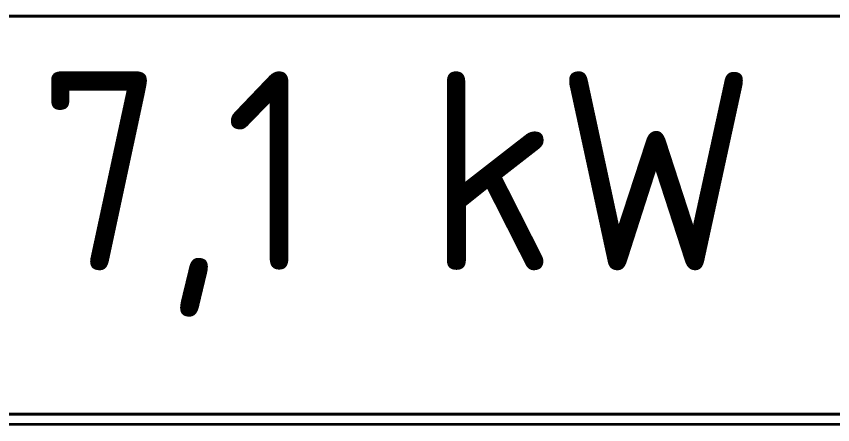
# Model space of a CAD drawing. Header units: centimetres. Extents: x 31 to 22766, y 238 to 3306.
# Drawn here: x 2603.88 to 2644.91, y 2251.5 to 2272.03 of the extents above; entities that cross this region are included whole.
import ezdxf
from ezdxf.xclip import XClip

# ---------------------------------------------------------------- set-up
doc = ezdxf.new("R2010")
doc.units = ezdxf.units.CM
doc.header["$XCLIPFRAME"] = 0
doc.layers.add('00_BORDA_DUVAR', color=8, linetype='Continuous', lineweight=40)
doc.layers.add('Daikin VRV', color=1, linetype='Continuous')
doc.styles.add('MtXpl_Tahoma', font='geniso.shx')

# ---------------------------------------------------------------- blocks, each defined once
blk = doc.blocks.new('DUVAR PLANI')
at = {"layer": '00_BORDA_DUVAR', "lineweight": 40}
blk.add_lwpolyline([(36880.638, 6772.619), (36935.638, 6772.619), (36935.638, 6792.619), (36880.638, 6792.619)], close=True, dxfattribs=at)
blk = doc.blocks.new('fxaq 7.1 kw iç ünite')
at = {"color": 7, "linetype": 'Continuous', "true_color": 0xffffff}
for p, q in [((12691.404, 4111.579), (12597.465, 4111.579)), ((12598.404, 4111.093), (12700.404, 4111.093)), ((12700.404, 4111.05), (12598.404, 4111.05))]:
    blk.add_line(p, q, dxfattribs=at)
at = {"layer": 'Daikin VRV', "color": 150, "style": 'MtXpl_Tahoma'}
blk.add_text('7,1 kW', height=10, dxfattribs=at).set_placement((12619.898, 4118.813))
blk = doc.blocks.new('G$CCD2FF134')
blk.add_blockref('fxaq 7.1 kw iç ünite', (-13721.935, -4131.579))

msp = doc.modelspace()

# ---------------------------------------------------------------- block references
ref = msp.add_blockref('G$CCD2FF134', (3707.025, 2272.025))
XClip(ref).set_block_clipping_path([(-3470.0000000001, -1889.9999999982), (349.9999999999, 300.0000000019)])
msp.add_blockref('DUVAR PLANI', (-34278.613, -4520.594))

doc.saveas('drawing.dxf')
